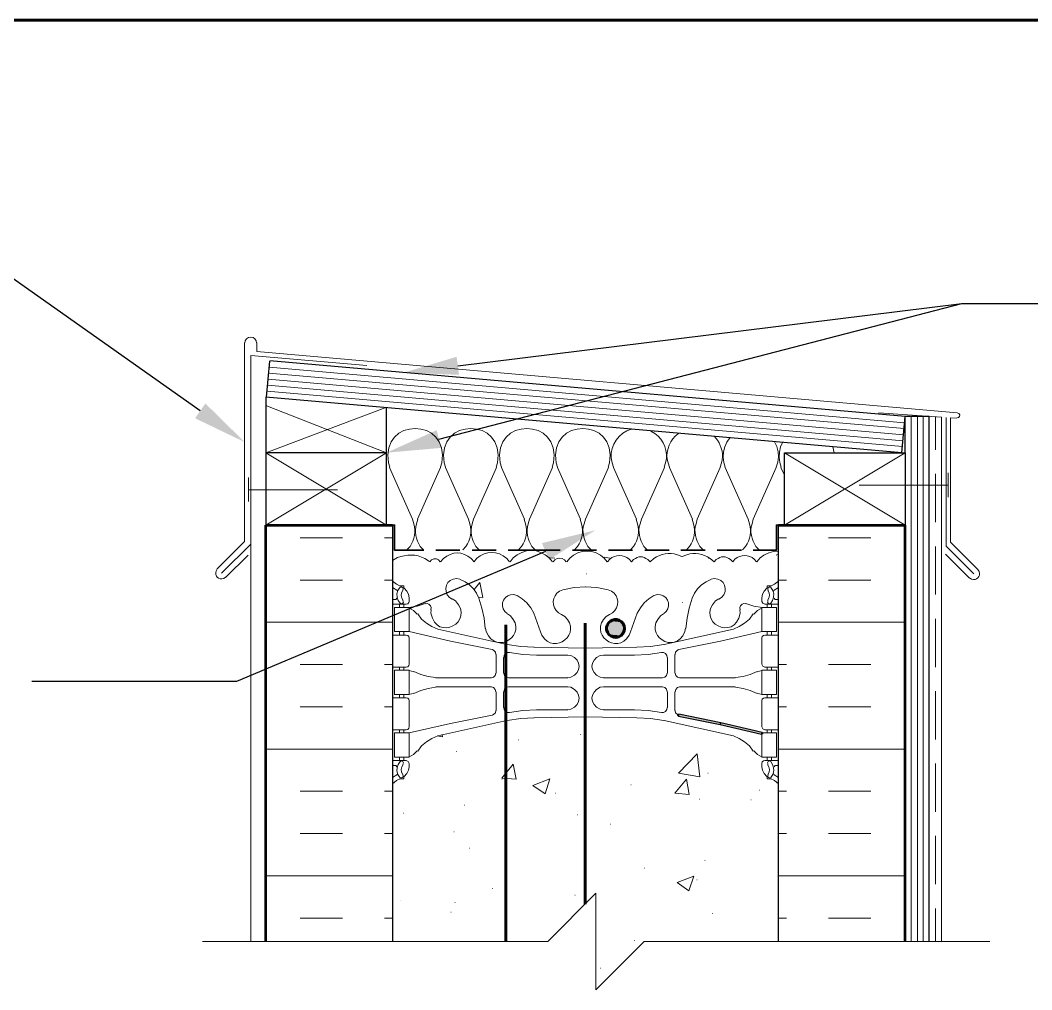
# Model space of a CAD drawing. Header units: millimetres. Extents: x 14 to 201, y 16 to 268.
# Drawn here: x 64.8 to 131.3, y 203.9 to 267.7 of the extents above; entities that cross this region are included whole.
import ezdxf

# ---------------------------------------------------------------- set-up
doc = ezdxf.new("R2010")
doc.units = ezdxf.units.MM
doc.header["$MEASUREMENT"] = 0
doc.layers.get('0').update_dxf_attribs({"linetype": 'CONTINUOUS'})

msp = doc.modelspace()

# ---------------------------------------------------------------- hatches: boundary and pattern name
at = {"true_color": 0x000007}
for points in [[(93.663, 244.39), (90.043, 244.539), (93.514, 245.576)], [(76.983, 242.506), (79.565, 239.966), (76.306, 241.533)], [(92.498, 239.586), (88.9, 239.268), (92.202, 240.75)], [(99.124, 233.32), (102.637, 234.167), (99.589, 232.22)], [(103.801, 228.282), (104.246, 228.24), (103.695, 228.24)], [(103.907, 228.304), (104.14, 228.282), (103.801, 228.282)], [(103.801, 228.282), (104.14, 228.282), (104.246, 228.24)], [(103.907, 228.304), (104.034, 228.304), (104.14, 228.282)], [(103.42, 227.923), (104.563, 227.817), (103.378, 227.817)], [(103.378, 227.817), (104.563, 227.711), (103.378, 227.711)], [(103.378, 227.817), (104.563, 227.817), (104.563, 227.711)], [(103.378, 227.711), (104.563, 227.605), (103.378, 227.605)], [(103.378, 227.711), (104.563, 227.711), (104.563, 227.605)], [(103.378, 227.605), (104.521, 227.499), (103.42, 227.499)], [(103.378, 227.605), (104.563, 227.605), (104.521, 227.499)], [(103.463, 228.028), (104.521, 227.923), (103.42, 227.923)], [(103.42, 227.923), (104.521, 227.923), (104.563, 227.817)], [(103.526, 228.113), (104.479, 228.028), (103.463, 228.028)], [(103.463, 228.028), (104.479, 228.028), (104.521, 227.923)], [(103.611, 228.198), (104.415, 228.113), (103.526, 228.113)], [(103.526, 228.113), (104.415, 228.113), (104.479, 228.028)], [(103.695, 228.24), (104.33, 228.198), (103.611, 228.198)], [(103.611, 228.198), (104.33, 228.198), (104.415, 228.113)], [(103.695, 228.24), (104.246, 228.24), (104.33, 228.198)], [(103.42, 227.499), (104.479, 227.394), (103.463, 227.394)], [(103.42, 227.499), (104.521, 227.499), (104.479, 227.394)], [(103.463, 227.394), (104.415, 227.309), (103.526, 227.309)], [(103.463, 227.394), (104.479, 227.394), (104.415, 227.309)], [(103.526, 227.309), (104.33, 227.245), (103.611, 227.245)], [(103.526, 227.309), (104.415, 227.309), (104.33, 227.245)], [(103.611, 227.245), (104.246, 227.182), (103.695, 227.182)], [(103.611, 227.245), (104.33, 227.245), (104.246, 227.182)], [(103.695, 227.182), (104.14, 227.139), (103.801, 227.139)], [(103.695, 227.182), (104.246, 227.182), (104.14, 227.139)], [(103.801, 227.139), (104.034, 227.118), (103.907, 227.118)], [(103.801, 227.139), (104.14, 227.139), (104.034, 227.118)], [(108.098, 221.932), (108.056, 221.975), (108.077, 222.038), (108.14, 222.059), (108.119, 221.996)], [(110.871, 221.446), (110.892, 221.509), (108.14, 222.059), (108.119, 221.996), (108.098, 221.932), (110.85, 221.382)], [(113.601, 220.811), (113.623, 220.874), (110.892, 221.509), (110.871, 221.446), (110.85, 221.382), (113.58, 220.747)], [(110.892, 221.509), (110.871, 221.446)], [(113.623, 220.874), (113.665, 220.832), (113.644, 220.768), (113.58, 220.747), (113.601, 220.811)]]:
    msp.add_hatch(color=0, dxfattribs=at).paths.add_polyline_path(points)

# ---------------------------------------------------------------- linework, layer by layer
at = {"color": 0, "linetype": 'Continuous', "lineweight": 60, "true_color": 0x000007}
for p, q in [((17.018, 267.716), (198.12, 267.716)), ((96.753, 207.116), (96.753, 227.944)), ((101.96, 209.571), (101.96, 228.05))]:
    msp.add_line(p, q, dxfattribs=at)
at = {"color": 0, "linetype": 'Continuous', "lineweight": 25, "true_color": 0x000007}
for p, q in [((92.35, 240.157), (126.746, 249.089)), ((81.005, 242.93), (81.216, 245.3)), ((123.021, 241.639), (81.216, 245.301)), ((122.809, 239.268), (80.962, 242.93)), ((80.962, 242.93), (80.962, 234.505)), ((88.9, 234.505), (88.9, 242.231)), ((122.809, 239.268), (123.021, 241.639)), ((123.021, 239.268), (123.021, 241.66)), ((124.608, 241.66), (123.021, 241.66)), ((124.608, 207.116), (124.608, 241.66)), ((88.9, 239.268), (80.962, 239.268)), ((89.302, 234.505), (89.302, 207.116)), ((114.681, 207.116), (114.681, 234.505))]:
    msp.add_line(p, q, dxfattribs=at)
at = {"color": 0, "linetype": 'Continuous', "lineweight": 15, "true_color": 0x656565}
for p, q in [((79.565, 233.426), (79.565, 246.486)), ((80.37, 245.935), (80.37, 246.486)), ((79.968, 233.257), (79.968, 245.66)), ((87.609, 245.004), (79.968, 245.66)), ((126.45, 241.893), (80.37, 245.935)), ((122.978, 241.237), (81.174, 244.898)), ((122.957, 240.856), (81.153, 244.496)), ((122.894, 240.051), (81.068, 243.713)), ((122.915, 240.453), (81.111, 244.115)), ((122.851, 239.67), (81.047, 243.311)), ((80.962, 242.379), (88.9, 239.268)), ((88.858, 242.231), (80.962, 239.268)), ((123.423, 207.116), (123.423, 241.66)), ((123.825, 207.116), (123.825, 241.66)), ((124.206, 207.116), (124.206, 241.66)), ((125.709, 233.13), (125.709, 241.575)), ((126.429, 241.533), (126.005, 241.554)), ((126.005, 233.384), (126.005, 241.554)), ((105.008, 240.813), (104.711, 240.707)), ((106.553, 240.538), (106.278, 240.686)), ((108.119, 240.538), (107.886, 240.347)), ((110.681, 240.093), (110.469, 240.326)), ((118.343, 239.268), (118.258, 239.649)), ((88.9, 234.505), (80.962, 239.268)), ((88.9, 239.268), (80.962, 234.505)), ((115.083, 234.505), (123.021, 239.268)), ((115.083, 239.268), (123.021, 234.505)), ((89.027, 238.612), (89.112, 238.315)), ((89.09, 238.294), (90.614, 234.886)), ((92.456, 238.294), (90.932, 234.886)), ((92.456, 238.315), (92.541, 238.612)), ((92.689, 238.612), (92.773, 238.315)), ((92.773, 238.294), (94.297, 234.886)), ((96.139, 238.294), (94.615, 234.886)), ((96.118, 238.315), (96.202, 238.612)), ((96.372, 238.612), (96.456, 238.315)), ((96.456, 238.294), (97.98, 234.886)), ((99.822, 238.294), (98.298, 234.886)), ((99.801, 238.315), (99.885, 238.612)), ((100.055, 238.612), (100.139, 238.315)), ((100.139, 238.294), (101.663, 234.886)), ((103.505, 238.294), (101.981, 234.886)), ((103.484, 238.315), (103.568, 238.612)), ((103.738, 238.612), (103.822, 238.315)), ((103.822, 238.294), (105.346, 234.886)), ((107.188, 238.294), (105.664, 234.886)), ((107.167, 238.315), (107.251, 238.612)), ((107.421, 238.612), (107.506, 238.315)), ((107.506, 238.294), (109.03, 234.886)), ((110.85, 238.294), (109.347, 234.886)), ((110.85, 238.315), (110.934, 238.612)), ((111.189, 238.294), (112.691, 234.886)), ((114.533, 238.294), (113.03, 234.886)), ((114.85, 238.294), (115.083, 237.786)), ((90.699, 234.59), (90.614, 234.886)), ((90.953, 234.886), (90.868, 234.59)), ((94.382, 234.59), (94.297, 234.886)), ((94.615, 234.886), (94.53, 234.59)), ((98.044, 234.59), (97.959, 234.886)), ((98.298, 234.886), (98.213, 234.59)), ((101.727, 234.59), (101.642, 234.886)), ((101.981, 234.886), (101.896, 234.59)), ((105.41, 234.59), (105.325, 234.886)), ((105.664, 234.886), (105.579, 234.59)), ((109.093, 234.59), (109.008, 234.886)), ((109.347, 234.886), (109.262, 234.59)), ((112.776, 234.59), (112.691, 234.886)), ((113.03, 234.886), (112.945, 234.59)), ((83.227, 233.659), (86, 233.659)), ((88.773, 233.659), (89.302, 233.659)), ((115.21, 233.659), (114.681, 233.659)), ((120.756, 233.659), (117.983, 233.659)), ((79.565, 233.426), (77.766, 231.627)), ((79.968, 233.257), (78.041, 231.352)), ((90.233, 232.876), (90.445, 233.108)), ((91.122, 233.108), (91.334, 232.876)), ((93.916, 232.876), (94.128, 233.108)), ((94.784, 233.108), (94.996, 232.876)), ((97.578, 232.876), (97.79, 233.108)), ((98.467, 233.108), (98.679, 232.876)), ((101.261, 232.876), (101.473, 233.108)), ((102.15, 233.108), (102.362, 232.876)), ((104.944, 232.876), (105.156, 233.108)), ((105.833, 233.108), (106.045, 232.876)), ((108.627, 232.876), (108.839, 233.108)), ((109.516, 233.108), (109.728, 232.876)), ((112.31, 232.876), (112.522, 233.108)), ((113.199, 233.108), (113.411, 232.876)), ((125.709, 233.13), (127.529, 231.309)), ((126.005, 233.384), (127.804, 231.585)), ((79.798, 232.537), (78.317, 231.055)), ((89.62, 232.368), (89.302, 232.177)), ((91.736, 232.114), (91.419, 232.304)), ((92.647, 232.304), (92.456, 232.093)), ((94.657, 232.093), (94.467, 232.304)), ((94.827, 232.304), (94.657, 232.093)), ((96.986, 232.093), (96.816, 232.304)), ((97.24, 232.346), (97.028, 232.093)), ((99.822, 232.093), (99.61, 232.346)), ((99.653, 232.346), (99.97, 232.325)), ((100.965, 232.325), (100.753, 232.093)), ((103.209, 232.389), (103.59, 232.325)), ((103.42, 232.093), (103.209, 232.325)), ((103.59, 232.262), (103.441, 232.093)), ((105.008, 232.093), (104.86, 232.262)), ((106.489, 232.304), (106.236, 232.093)), ((108.331, 232.431), (108.035, 232.558)), ((108.648, 232.558), (108.352, 232.431)), ((110.067, 232.325), (110.088, 232.325)), ((113.242, 232.093), (113.093, 232.262)), ((114.533, 232.537), (114.681, 232.622)), ((125.666, 232.601), (127.254, 231.013)), ((77.766, 231.627), (77.682, 231.5)), ((105.156, 232.241), (105.008, 232.093)), ((106.236, 232.093), (106.087, 232.241)), ((78.19, 230.992), (78.317, 231.076)), ((102.044, 231.309), (102.066, 231.309)), ((127.254, 231.034), (127.381, 230.949)), ((127.889, 231.457), (127.804, 231.584)), ((83.227, 230.886), (86, 230.886)), ((88.773, 230.886), (89.302, 230.886)), ((94.657, 230.272), (95.038, 230.738)), ((95.229, 229.743), (95.038, 230.738)), ((115.21, 230.886), (114.681, 230.886)), ((120.756, 230.886), (117.983, 230.886)), ((94.954, 229.764), (95.229, 229.743)), ((108.373, 229.404), (108.394, 229.404)), ((80.962, 228.113), (89.302, 228.113)), ((123.021, 228.113), (114.681, 228.113)), ((83.227, 225.34), (86, 225.34)), ((88.773, 225.34), (89.302, 225.34)), ((115.21, 225.34), (114.681, 225.34)), ((120.756, 225.34), (117.983, 225.34)), ((83.227, 222.546), (86, 222.546)), ((88.773, 222.546), (89.302, 222.546)), ((115.21, 222.546), (114.681, 222.546)), ((120.756, 222.546), (117.983, 222.546)), ((92.223, 220.641), (92.583, 220.578)), ((92.583, 220.578), (92.562, 220.726)), ((97.557, 220.387), (97.578, 220.387)), ((101.663, 220.726), (101.685, 220.726)), ((80.962, 219.773), (89.302, 219.773)), ((123.021, 219.773), (114.681, 219.773)), ((93.514, 219.604), (93.535, 219.604)), ((108.098, 218.186), (109.347, 219.456)), ((109.516, 217.953), (109.347, 219.456)), ((96.478, 217.868), (97.24, 218.779)), ((97.43, 217.784), (97.24, 218.779)), ((96.478, 217.868), (97.43, 217.784)), ((96.478, 217.784), (96.499, 217.784)), ((98.531, 217.382), (99.653, 217.805)), ((99.335, 216.831), (99.653, 217.805)), ((107.865, 216.874), (108.627, 217.784)), ((108.098, 218.186), (109.516, 217.953)), ((108.818, 216.789), (108.627, 217.784)), ((110.045, 218.186), (110.067, 218.186)), ((83.227, 217.001), (86, 217.001)), ((88.773, 217.001), (89.302, 217.001)), ((98.531, 217.382), (99.335, 216.831)), ((104.966, 217.424), (104.987, 217.424)), ((113.432, 217.064), (113.453, 217.064)), ((115.21, 217.001), (114.681, 217.001)), ((120.756, 217.001), (117.983, 217.001)), ((100.012, 216.874), (100.034, 216.874)), ((107.865, 216.874), (108.818, 216.789)), ((109.495, 216.471), (109.516, 216.471)), ((112.861, 216.429), (112.882, 216.429)), ((94.001, 216.09), (94.022, 216.09)), ((90.022, 215.561), (90.043, 215.561)), ((101.473, 215.455), (101.494, 215.455)), ((93.324, 214.334), (93.345, 214.334)), ((103.611, 214.842), (103.632, 214.842)), ((83.227, 214.228), (86, 214.228)), ((88.773, 214.228), (89.302, 214.228)), ((115.21, 214.228), (114.681, 214.228)), ((120.756, 214.228), (117.983, 214.228)), ((94.361, 213.254), (94.382, 213.254)), ((109.834, 212.45), (109.855, 212.45)), ((105.854, 211.942), (105.876, 211.942)), ((80.962, 211.434), (89.302, 211.434)), ((108.013, 210.989), (109.114, 211.413)), ((108.013, 210.989), (108.797, 210.439)), ((108.797, 210.439), (109.114, 211.413)), ((109.305, 211.18), (109.326, 211.18)), ((123.021, 211.434), (114.681, 211.434)), ((95.843, 210.608), (95.864, 210.608)), ((89.831, 209.825), (89.852, 209.825)), ((93.387, 209.677), (93.409, 209.677)), ((101.282, 210.164), (101.304, 210.164)), ((93.133, 209.042), (93.154, 209.042)), ((83.227, 208.661), (86, 208.661)), ((88.773, 208.661), (89.302, 208.661)), ((110.342, 208.957), (110.363, 208.957)), ((115.21, 208.661), (114.681, 208.661)), ((120.756, 208.661), (117.983, 208.661)), ((96.732, 207.539), (96.753, 207.539)), ((105.219, 207.179), (105.241, 207.179)), ((102.955, 205.359), (102.976, 205.359))]:
    msp.add_line(p, q, dxfattribs=at)
at = {"color": 0, "linetype": 'Continuous', "lineweight": 15, "true_color": 0x000007}
for p, q in [((125.01, 239.458), (125.01, 241.617)), ((125.01, 234.696), (125.01, 237.871)), ((125.857, 237.13), (125.857, 236.347)), ((79.82, 236.834), (79.82, 236.051)), ((79.968, 207.116), (79.968, 233.257)), ((125.01, 229.933), (125.01, 233.108)), ((93.726, 230.949), (93.535, 230.992)), ((110.448, 230.992), (110.257, 230.949)), ((89.302, 230.399), (89.577, 230.23)), ((114.406, 230.23), (114.681, 230.399)), ((89.302, 229.616), (89.535, 229.616)), ((89.535, 229.637), (89.577, 229.701)), ((89.62, 230.145), (89.577, 230.23)), ((90.382, 229.722), (90.382, 229.489)), ((93.049, 229.743), (93.218, 229.637)), ((93.43, 229.531), (93.218, 229.658)), ((97.473, 229.87), (97.282, 229.933)), ((100.499, 230.251), (100.288, 230.166)), ((106.701, 229.933), (106.511, 229.87)), ((110.765, 229.658), (110.553, 229.531)), ((110.765, 229.637), (110.934, 229.743)), ((113.601, 229.722), (113.601, 229.489)), ((114.406, 230.23), (114.363, 230.145)), ((114.406, 229.701), (114.448, 229.637)), ((114.681, 229.616), (114.448, 229.616)), ((89.302, 229.298), (90.191, 229.298)), ((89.747, 229.298), (89.747, 229.087)), ((90.043, 229.298), (90.043, 229.087)), ((91.842, 228.939), (91.821, 228.706)), ((112.162, 228.706), (112.141, 228.939)), ((114.681, 229.298), (113.792, 229.298)), ((113.94, 229.298), (113.94, 229.087)), ((114.237, 229.298), (114.237, 229.087)), ((96.689, 228.812), (96.837, 228.685)), ((97.049, 228.536), (96.859, 228.663)), ((99.039, 227.478), (98.594, 228.706)), ((100.224, 228.727), (100.415, 228.621)), ((100.626, 228.494), (100.415, 228.621)), ((103.568, 228.621), (103.357, 228.494)), ((103.568, 228.621), (103.759, 228.727)), ((104.944, 227.478), (105.389, 228.706)), ((107.125, 228.663), (106.934, 228.536)), ((107.146, 228.685), (107.294, 228.812)), ((125.01, 225.171), (125.01, 228.346)), ((92.266, 227.669), (96.816, 226.653)), ((95.419, 227.732), (95.462, 227.499)), ((111.718, 227.669), (107.167, 226.653)), ((108.522, 227.499), (108.564, 227.732)), ((89.302, 227.266), (90.191, 227.266)), ((89.747, 227.499), (89.747, 227.266)), ((90.043, 227.499), (90.043, 227.266)), ((90.382, 227.076), (90.382, 225.361)), ((99.039, 227.478), (99.124, 227.266)), ((104.86, 227.266), (104.944, 227.478)), ((113.601, 227.076), (113.601, 225.361)), ((114.681, 227.266), (113.792, 227.266)), ((113.94, 227.499), (113.94, 227.266)), ((114.237, 227.499), (114.237, 227.266)), ((98.594, 226.483), (101.981, 226.42)), ((105.368, 226.483), (101.981, 226.42)), ((96.118, 225.996), (96.118, 224.769)), ((96.605, 225.806), (96.605, 224.769)), ((98.764, 225.954), (100.817, 225.954)), ((101.028, 225.933), (100.817, 225.954)), ((103.166, 225.954), (102.955, 225.933)), ((105.219, 225.954), (103.166, 225.954)), ((107.379, 225.806), (107.379, 224.769)), ((107.865, 225.996), (107.865, 224.769)), ((89.302, 225.171), (90.191, 225.171)), ((89.747, 225.171), (89.747, 224.959)), ((90.043, 225.171), (90.043, 224.959)), ((90.699, 224.853), (90.382, 224.938)), ((113.601, 224.938), (113.284, 224.853)), ((114.681, 225.171), (113.792, 225.171)), ((113.94, 225.171), (113.94, 224.959)), ((114.237, 225.171), (114.237, 224.959)), ((92.138, 224.451), (95.8, 224.451)), ((96.922, 224.451), (100.817, 224.451)), ((100.817, 224.472), (101.028, 224.494)), ((102.955, 224.494), (103.166, 224.472)), ((107.061, 224.451), (103.166, 224.451)), ((111.845, 224.451), (108.183, 224.451)), ((92.138, 223.859), (95.8, 223.859)), ((96.922, 223.859), (100.817, 223.859)), ((101.028, 223.837), (100.817, 223.859)), ((103.166, 223.859), (102.955, 223.837)), ((107.061, 223.859), (103.166, 223.859)), ((111.845, 223.859), (108.183, 223.859)), ((89.302, 223.139), (90.191, 223.139)), ((89.747, 223.139), (89.747, 223.372)), ((90.043, 223.139), (90.043, 223.372)), ((90.382, 223.372), (90.699, 223.456)), ((90.382, 221.234), (90.382, 222.948)), ((96.118, 222.313), (96.118, 223.541)), ((96.605, 222.504), (96.605, 223.541)), ((107.379, 222.504), (107.379, 223.541)), ((107.865, 222.313), (107.865, 223.541)), ((113.284, 223.456), (113.601, 223.372)), ((113.601, 221.234), (113.601, 222.948)), ((114.681, 223.139), (113.792, 223.139)), ((113.94, 223.139), (113.94, 223.372)), ((114.237, 223.139), (114.237, 223.372)), ((125.01, 220.408), (125.01, 223.583)), ((98.764, 222.356), (100.817, 222.356)), ((100.817, 222.377), (101.028, 222.398)), ((102.955, 222.398), (103.166, 222.377)), ((105.219, 222.356), (103.166, 222.356)), ((92.266, 220.641), (96.816, 221.657)), ((98.594, 221.827), (101.981, 221.89)), ((105.368, 221.827), (101.981, 221.89)), ((111.718, 220.641), (107.167, 221.657)), ((89.302, 221.043), (90.191, 221.043)), ((89.747, 220.832), (89.747, 221.043)), ((90.043, 220.832), (90.043, 221.043)), ((114.681, 221.043), (113.792, 221.043)), ((113.94, 220.832), (113.94, 221.043)), ((114.237, 220.832), (114.237, 221.043)), ((89.302, 219.011), (90.191, 219.011)), ((89.747, 219.011), (89.747, 219.244)), ((90.043, 219.011), (90.043, 219.244)), ((114.681, 219.011), (113.792, 219.011)), ((113.94, 219.011), (113.94, 219.244)), ((114.237, 219.011), (114.237, 219.244)), ((89.302, 218.694), (89.535, 218.694)), ((89.577, 218.609), (89.535, 218.673)), ((90.382, 218.609), (90.382, 218.821)), ((113.601, 218.609), (113.601, 218.821)), ((114.448, 218.673), (114.406, 218.609)), ((114.681, 218.694), (114.448, 218.694)), ((125.01, 215.646), (125.01, 218.821)), ((89.577, 218.08), (89.302, 217.911)), ((89.577, 218.08), (89.62, 218.165)), ((114.363, 218.165), (114.406, 218.08)), ((114.681, 217.911), (114.406, 218.08)), ((125.01, 210.883), (125.01, 214.058)), ((99.504, 207.116), (102.679, 210.291)), ((125.01, 207.116), (125.01, 209.296)), ((76.793, 207.116), (99.504, 207.116)), ((105.854, 207.116), (128.587, 207.116))]:
    msp.add_line(p, q, dxfattribs=at)
at = {"color": 0, "linetype": 'Continuous', "lineweight": 53, "true_color": 0x000007}
for p, q in [((80.962, 234.505), (89.302, 234.505)), ((80.962, 207.116), (80.962, 234.505)), ((114.681, 234.505), (123.021, 234.505)), ((123.021, 207.116), (123.021, 234.505))]:
    msp.add_line(p, q, dxfattribs=at)
at = {"color": 0, "linetype": 'Continuous', "lineweight": 35, "true_color": 0x000007}
for p, q in [((85.132, 234.505), (86.889, 234.505)), ((118.851, 234.505), (117.094, 234.505)), ((92.138, 232.854), (93.726, 232.854)), ((94.53, 232.854), (96.118, 232.854)), ((96.901, 232.854), (98.806, 232.854)), ((100.33, 232.854), (98.806, 232.854)), ((102.722, 232.854), (101.134, 232.854)), ((105.093, 232.854), (103.505, 232.854)), ((107.484, 232.854), (105.897, 232.854)), ((109.855, 232.854), (108.268, 232.854)), ((112.247, 232.854), (110.659, 232.854))]:
    msp.add_line(p, q, dxfattribs=at)
at = {"color": 0, "linetype": 'Continuous', "lineweight": -2, "true_color": 0x000007}
msp.add_line((110.892, 221.509), (110.892, 221.509), dxfattribs=at)
at = {"color": 0, "linetype": 'Continuous', "lineweight": 25, "true_color": 0x000007}
for points in [[(76.644, 242.02), (62.42, 252.053), (54.292, 252.053)], [(93.599, 244.983), (126.746, 249.089), (142.896, 249.089)], [(99.356, 232.77), (79.036, 224.219), (65.574, 224.219)]]:
    msp.add_lwpolyline(points, dxfattribs=at)
at = {"color": 0, "linetype": 'Continuous', "lineweight": 15, "true_color": 0x656565}
for points in [[(80.349, 246.486), (80.328, 246.634), (80.243, 246.761), (80.116, 246.846), (79.968, 246.867), (79.82, 246.846), (79.693, 246.761), (79.608, 246.634), (79.587, 246.486)], [(125.412, 207.116), (125.412, 241.596), (121.264, 241.893)], [(126.45, 241.554), (126.534, 241.575), (126.598, 241.66), (126.619, 241.766), (126.556, 241.85), (126.45, 241.893)], [(111.485, 240.242), (111.294, 239.966), (111.146, 239.649), (111.062, 239.331), (111.04, 238.972), (111.083, 238.633), (111.189, 238.315)], [(114.533, 238.315), (114.639, 238.654), (114.681, 238.993), (114.66, 239.331), (114.575, 239.67), (114.427, 239.988)], [(114.956, 239.945), (114.829, 239.649), (114.744, 239.31), (114.723, 238.972), (114.766, 238.633), (114.871, 238.315)], [(92.435, 232.093), (92.329, 232.22), (92.181, 232.283), (92.012, 232.283), (91.863, 232.22), (91.758, 232.093)], [(100.711, 232.093), (100.605, 232.22), (100.457, 232.304), (100.288, 232.325), (100.118, 232.304), (99.97, 232.22), (99.864, 232.093)], [(110.596, 232.241), (110.448, 232.093), (110.194, 232.304)], [(111.823, 232.262), (111.675, 232.093), (111.527, 232.241)], [(114.681, 232.791), (114.363, 232.77), (114.046, 232.685), (113.728, 232.537), (113.474, 232.346), (113.263, 232.093)]]:
    msp.add_lwpolyline(points, dxfattribs=at)
at = {"color": 0, "linetype": 'Continuous', "lineweight": 25, "true_color": 0x000007}
msp.add_lwpolyline([(115.083, 239.268), (123.021, 239.268), (123.021, 234.505), (115.083, 234.505)], close=True, dxfattribs=at)
at = {"color": 0, "linetype": 'Continuous', "lineweight": 15, "true_color": 0x000007}
for points in [[(85.683, 236.834), (79.82, 236.834), (79.82, 237.638)], [(119.994, 237.13), (125.857, 237.13), (125.857, 237.935)], [(94.975, 229.701), (94.827, 230.039), (94.615, 230.314), (94.361, 230.568), (94.065, 230.78), (93.747, 230.928)], [(110.236, 230.928), (109.918, 230.78), (109.622, 230.568), (109.368, 230.314), (109.156, 230.039), (109.008, 229.701)], [(89.302, 230.822), (89.556, 230.611), (89.852, 230.463)], [(89.768, 230.399), (89.641, 230.209), (89.577, 229.976), (89.599, 229.764), (89.662, 229.552), (89.789, 229.362)], [(89.747, 230.505), (90.043, 230.505), (90.043, 230.378)], [(89.98, 230.209), (90.001, 230.314), (89.958, 230.399), (89.874, 230.42), (89.768, 230.378)], [(90.382, 229.722), (90.339, 229.955), (90.233, 230.166), (90.064, 230.357), (89.852, 230.463)], [(102.002, 230.441), (101.24, 230.399), (100.499, 230.251)], [(103.695, 230.166), (103.484, 230.251), (102.743, 230.399), (101.981, 230.441)], [(114.131, 230.463), (113.919, 230.357), (113.75, 230.166), (113.644, 229.955), (113.601, 229.722)], [(114.237, 230.505), (113.94, 230.505), (113.94, 230.378)], [(114.215, 230.378), (114.11, 230.42), (114.025, 230.399), (113.983, 230.314), (114.004, 230.209)], [(114.131, 230.463), (114.427, 230.611), (114.681, 230.823)], [(114.173, 229.362), (114.3, 229.552), (114.363, 229.764), (114.385, 229.976), (114.321, 230.209), (114.194, 230.399)], [(89.98, 230.209), (89.895, 230.06), (89.874, 229.87), (89.916, 229.701), (90.001, 229.552)], [(95.398, 227.711), (95.314, 228.388), (95.165, 229.044), (94.975, 229.701)], [(98.594, 228.706), (98.383, 229.066), (98.129, 229.383), (97.832, 229.658), (97.494, 229.87)], [(106.489, 229.87), (106.151, 229.658), (105.854, 229.383), (105.6, 229.066), (105.389, 228.706)], [(109.008, 229.701), (108.818, 229.044), (108.67, 228.388), (108.585, 227.711)], [(113.961, 229.552), (114.046, 229.701), (114.088, 229.87), (114.067, 230.06), (113.983, 230.209)], [(89.81, 229.362), (89.895, 229.32), (89.98, 229.362), (90.022, 229.447), (89.98, 229.531)], [(90.191, 229.298), (90.297, 229.32), (90.361, 229.404), (90.382, 229.489)], [(90.361, 229.087), (90.911, 229.171), (91.44, 229.341)], [(90.911, 228.642), (90.678, 228.896), (90.361, 229.066)], [(91.821, 228.939), (91.842, 229.087), (91.8, 229.193), (91.694, 229.298), (91.567, 229.341), (91.44, 229.32)], [(112.543, 229.32), (112.416, 229.341), (112.289, 229.298), (112.183, 229.193), (112.141, 229.087), (112.162, 228.939)], [(112.543, 229.341), (113.072, 229.171), (113.623, 229.087)], [(113.623, 229.066), (113.305, 228.896), (113.072, 228.642)], [(113.601, 229.489), (113.665, 229.362), (113.792, 229.298)], [(114.004, 229.531), (113.961, 229.447), (114.004, 229.362), (114.088, 229.32), (114.173, 229.362)], [(90.953, 228.663), (91.207, 228.325), (91.525, 228.05), (91.885, 227.838), (92.266, 227.669)], [(111.718, 227.669), (112.099, 227.838), (112.458, 228.05), (112.776, 228.325), (113.03, 228.663)], [(90.382, 227.076), (90.361, 227.182), (90.297, 227.245), (90.191, 227.266)], [(90.382, 227.499), (93.112, 226.864), (95.843, 226.314)], [(108.14, 226.314), (110.871, 226.864), (113.601, 227.499)], [(113.792, 227.266), (113.707, 227.245), (113.623, 227.182), (113.601, 227.076)], [(96.097, 225.996), (96.075, 226.145), (95.97, 226.25), (95.864, 226.314)], [(96.837, 226.653), (97.726, 226.526), (98.615, 226.483)], [(105.368, 226.483), (106.257, 226.526), (107.146, 226.653)], [(108.119, 226.314), (108.014, 226.25), (107.908, 226.145), (107.886, 225.996)], [(96.986, 226.123), (96.859, 226.123), (96.732, 226.06), (96.647, 225.933), (96.626, 225.806)], [(96.986, 226.123), (97.875, 225.996), (98.764, 225.954)], [(105.219, 225.954), (106.108, 225.996), (106.997, 226.123)], [(107.357, 225.806), (107.336, 225.933), (107.251, 226.06), (107.125, 226.123), (106.997, 226.123)], [(90.382, 224.155), (90.382, 224.959), (89.429, 224.959), (89.429, 224.155)], [(90.191, 225.171), (90.297, 225.192), (90.361, 225.277), (90.382, 225.361)], [(113.601, 225.361), (113.665, 225.235), (113.792, 225.171)], [(113.601, 224.155), (113.601, 224.959), (114.554, 224.959), (114.554, 224.155)], [(90.699, 224.875), (91.165, 224.684), (91.63, 224.557), (92.117, 224.472)], [(95.8, 224.451), (95.948, 224.494), (96.054, 224.621), (96.097, 224.769)], [(96.626, 224.769), (96.668, 224.621), (96.774, 224.494), (96.922, 224.451)], [(107.061, 224.451), (107.209, 224.494), (107.315, 224.621), (107.357, 224.769)], [(107.886, 224.769), (107.929, 224.621), (108.035, 224.494), (108.183, 224.451)], [(111.866, 224.472), (112.353, 224.557), (112.818, 224.684), (113.284, 224.875)], [(90.382, 224.155), (90.382, 223.372), (89.429, 223.372), (89.429, 224.155)], [(92.117, 223.837), (91.63, 223.753), (91.165, 223.626), (90.699, 223.435)], [(96.097, 223.541), (96.054, 223.689), (95.948, 223.816), (95.8, 223.859)], [(96.922, 223.859), (96.774, 223.816), (96.668, 223.71), (96.626, 223.541)], [(107.357, 223.541), (107.315, 223.71), (107.209, 223.816), (107.061, 223.859)], [(108.183, 223.859), (108.035, 223.816), (107.929, 223.689), (107.886, 223.541)], [(113.284, 223.435), (112.818, 223.626), (112.353, 223.753), (111.866, 223.837)], [(113.601, 224.155), (113.601, 223.372), (114.554, 223.372), (114.554, 224.155)], [(90.382, 222.948), (90.361, 223.054), (90.297, 223.118), (90.191, 223.139)], [(113.792, 223.139), (113.707, 223.118), (113.623, 223.054), (113.601, 222.948)], [(95.864, 221.996), (95.97, 222.059), (96.075, 222.165), (96.097, 222.313)], [(96.626, 222.504), (96.647, 222.377), (96.732, 222.25), (96.859, 222.186), (96.986, 222.186)], [(98.764, 222.356), (97.875, 222.313), (96.986, 222.186)], [(106.997, 222.186), (106.108, 222.313), (105.219, 222.356)], [(106.997, 222.186), (107.125, 222.186), (107.251, 222.25), (107.336, 222.377), (107.357, 222.504)], [(107.886, 222.313), (107.908, 222.165), (108.014, 222.059), (108.119, 221.996)], [(95.843, 221.996), (93.112, 221.446), (90.382, 220.832)], [(98.615, 221.827), (97.726, 221.784), (96.837, 221.657)], [(107.146, 221.657), (106.257, 221.784), (105.368, 221.827)], [(90.191, 221.043), (90.297, 221.065), (90.361, 221.149), (90.382, 221.234)], [(113.601, 221.234), (113.665, 221.107), (113.792, 221.043)], [(92.266, 220.641), (91.885, 220.472), (91.525, 220.26), (91.207, 219.985), (90.953, 219.646)], [(113.03, 219.646), (112.776, 219.985), (112.458, 220.26), (112.099, 220.472), (111.718, 220.641)], [(90.361, 219.244), (90.678, 219.414), (90.911, 219.668)], [(113.072, 219.668), (113.305, 219.414), (113.623, 219.244)], [(89.789, 218.948), (89.662, 218.758), (89.599, 218.546), (89.577, 218.334), (89.641, 218.101), (89.768, 217.911)], [(89.98, 218.779), (90.022, 218.863), (89.98, 218.948), (89.895, 218.99), (89.81, 218.948)], [(90.382, 218.821), (90.318, 218.948), (90.191, 219.011)], [(113.792, 219.011), (113.707, 218.99), (113.623, 218.927), (113.601, 218.821)], [(114.173, 218.948), (114.088, 218.99), (114.004, 218.948), (113.961, 218.863), (114.004, 218.779)], [(114.194, 217.911), (114.321, 218.101), (114.385, 218.334), (114.363, 218.546), (114.3, 218.758), (114.173, 218.948)], [(89.852, 217.868), (90.064, 217.974), (90.233, 218.165), (90.339, 218.376), (90.382, 218.609)], [(90.001, 218.758), (89.916, 218.609), (89.874, 218.44), (89.895, 218.25), (89.98, 218.101)], [(113.601, 218.609), (113.644, 218.376), (113.75, 218.165), (113.919, 217.974), (114.131, 217.868)], [(113.983, 218.101), (114.067, 218.25), (114.088, 218.44), (114.046, 218.609), (113.961, 218.758)], [(89.852, 217.847), (89.556, 217.699), (89.302, 217.487)], [(89.747, 217.805), (90.043, 217.805), (90.043, 217.932)], [(89.768, 217.932), (89.874, 217.89), (89.958, 217.911), (90.001, 217.996), (89.98, 218.101)], [(114.237, 217.805), (113.94, 217.805), (113.94, 217.932)], [(114.004, 218.101), (113.983, 217.996), (114.025, 217.911), (114.11, 217.89), (114.215, 217.932)], [(114.681, 217.487), (114.427, 217.699), (114.131, 217.847)], [(102.679, 210.291), (102.679, 203.941), (105.854, 207.116)]]:
    msp.add_lwpolyline(points, dxfattribs=at)
at = {"color": 0, "linetype": 'Continuous', "lineweight": 35, "true_color": 0x000007}
for points in [[(87.672, 234.505), (89.429, 234.505), (89.429, 232.854), (91.355, 232.854)], [(116.311, 234.505), (114.554, 234.505), (114.554, 232.854), (113.03, 232.854)]]:
    msp.add_lwpolyline(points, dxfattribs=at)
at = {"color": 0, "linetype": 'Continuous', "lineweight": 15, "true_color": 0x000007}
for points in [[(89.429, 227.499), (90.382, 227.499), (90.382, 229.087), (89.429, 229.087)], [(114.554, 227.499), (113.601, 227.499), (113.601, 229.087), (114.554, 229.087)], [(89.429, 220.832), (90.382, 220.832), (90.382, 219.244), (89.429, 219.244)], [(114.554, 220.832), (113.601, 220.832), (113.601, 219.244), (114.554, 219.244)]]:
    msp.add_lwpolyline(points, close=True, dxfattribs=at)
at = {"color": 0, "linetype": 'Continuous', "lineweight": 60, "true_color": 0x000007}
for points in [[(103.441, 227.965), (103.378, 227.796), (103.378, 227.626), (103.441, 227.457), (103.526, 227.309), (103.674, 227.203), (103.844, 227.139), (104.013, 227.118), (104.182, 227.161), (104.33, 227.245), (104.457, 227.372), (104.542, 227.542), (104.563, 227.711)], [(104.563, 227.711), (104.542, 227.88), (104.457, 228.05)]]:
    msp.add_lwpolyline(points, dxfattribs=at)
at = {"color": 0, "linetype": 'Continuous', "lineweight": -2, "true_color": 0x000007}
for points in [[(108.098, 221.932), (108.056, 221.975), (108.077, 222.038), (108.14, 222.059)], [(113.623, 220.874), (113.665, 220.832), (113.644, 220.768), (113.58, 220.747)]]:
    msp.add_lwpolyline(points, dxfattribs=at)
for points in [[(110.871, 221.446), (110.892, 221.509), (108.14, 222.059), (108.119, 221.996), (108.098, 221.932), (110.85, 221.382)], [(113.601, 220.811), (113.623, 220.874), (110.892, 221.509), (110.871, 221.446), (110.85, 221.382), (113.58, 220.747)]]:
    msp.add_lwpolyline(points, close=True, dxfattribs=at)
at = {"color": 0, "linetype": 'Continuous', "lineweight": 15, "true_color": 0x656565}
for points in [[(92.541, 238.612), (93.067, 241.61), (88.5, 241.61), (89.027, 238.612)], [(96.202, 238.612), (96.729, 241.61), (92.162, 241.61), (92.689, 238.612)], [(99.885, 238.612), (100.412, 241.61), (95.845, 241.61), (96.372, 238.612)], [(103.568, 238.612), (104.095, 241.61), (99.528, 241.61), (100.055, 238.612)], [(104.711, 240.707), (103.955, 240.353), (103.482, 239.424), (103.738, 238.612)], [(107.251, 238.612), (107.478, 239.319), (107.138, 240.113), (106.553, 240.538)], [(107.886, 240.347), (107.468, 239.937), (107.218, 239.182), (107.421, 238.612)], [(110.934, 238.612), (111.106, 239.11), (110.948, 239.662), (110.681, 240.093)], [(90.445, 233.108), (90.724, 233.561), (90.867, 234.068), (90.699, 234.59)], [(90.868, 234.59), (90.7, 234.068), (90.844, 233.561), (91.122, 233.108)], [(94.128, 233.108), (94.407, 233.561), (94.55, 234.068), (94.382, 234.59)], [(94.53, 234.59), (94.362, 234.068), (94.506, 233.561), (94.784, 233.108)], [(97.79, 233.108), (98.069, 233.561), (98.212, 234.068), (98.044, 234.59)], [(98.213, 234.59), (98.045, 234.068), (98.189, 233.561), (98.467, 233.108)], [(101.473, 233.108), (101.752, 233.561), (101.895, 234.068), (101.727, 234.59)], [(101.896, 234.59), (101.728, 234.068), (101.872, 233.561), (102.15, 233.108)], [(105.156, 233.108), (105.435, 233.56), (105.578, 234.068), (105.41, 234.59)], [(105.579, 234.59), (105.411, 234.068), (105.555, 233.561), (105.833, 233.108)], [(108.839, 233.108), (109.118, 233.56), (109.261, 234.068), (109.093, 234.59)], [(109.262, 234.59), (109.094, 234.068), (109.238, 233.561), (109.516, 233.108)], [(112.522, 233.108), (112.801, 233.56), (112.944, 234.068), (112.776, 234.59)], [(112.945, 234.59), (112.777, 234.068), (112.921, 233.561), (113.199, 233.108)], [(99.61, 232.346), (98.95, 233.001), (97.9, 233.001), (97.24, 232.346)], [(103.209, 232.325), (102.641, 232.95), (101.533, 232.95), (100.965, 232.325)], [(91.419, 232.304), (90.872, 232.611), (90.193, 232.591), (89.62, 232.368)], [(94.467, 232.304), (93.904, 232.797), (93.209, 232.797), (92.647, 232.304)], [(96.816, 232.304), (96.192, 232.846), (95.451, 232.846), (94.827, 232.304)], [(104.86, 232.262), (104.5, 232.577), (103.949, 232.577), (103.59, 232.262)], [(106.087, 232.241), (105.773, 232.479), (105.47, 232.479), (105.156, 232.241)], [(108.035, 232.558), (107.469, 232.718), (106.97, 232.649), (106.489, 232.304)], [(110.194, 232.304), (109.713, 232.649), (109.214, 232.718), (108.648, 232.558)], [(111.527, 232.241), (111.213, 232.479), (110.91, 232.479), (110.596, 232.241)], [(113.093, 232.262), (112.734, 232.577), (112.183, 232.577), (111.823, 232.262)], [(77.682, 231.5), (77.58, 231.146), (77.836, 230.89), (78.19, 230.992)], [(127.381, 230.949), (127.735, 230.848), (127.991, 231.104), (127.889, 231.457)]]:
    msp.add_open_spline(points, degree=3, dxfattribs=at)
at = {"color": 0, "linetype": 'Continuous', "lineweight": 15, "true_color": 0x000007}
for points in [[(93.535, 230.992), (92.824, 231.002), (92.551, 230.205), (93.049, 229.743)], [(110.934, 229.743), (111.432, 230.205), (111.159, 231.002), (110.448, 230.992)], [(97.282, 229.933), (96.67, 230.014), (96.283, 229.276), (96.689, 228.812)], [(100.288, 230.166), (99.765, 229.849), (99.71, 229.113), (100.224, 228.727)], [(103.759, 228.727), (104.273, 229.113), (104.218, 229.849), (103.695, 230.166)], [(107.294, 228.812), (107.7, 229.276), (107.313, 230.014), (106.701, 229.933)], [(91.821, 228.706), (92.186, 226.777), (94.779, 228.13), (93.43, 229.531)], [(110.553, 229.531), (109.204, 228.13), (111.797, 226.777), (112.162, 228.706)], [(95.462, 227.499), (96.1, 225.88), (98.265, 227.306), (97.049, 228.536)], [(99.124, 227.266), (99.939, 225.857), (101.829, 227.422), (100.626, 228.494)], [(103.357, 228.494), (102.155, 227.422), (104.044, 225.857), (104.86, 227.266)], [(106.934, 228.536), (105.718, 227.306), (107.883, 225.88), (108.522, 227.499)], [(101.028, 224.494), (101.749, 224.803), (101.749, 225.624), (101.028, 225.933)], [(102.955, 225.933), (102.234, 225.624), (102.234, 224.803), (102.955, 224.494)], [(101.028, 222.398), (101.749, 222.708), (101.749, 223.528), (101.028, 223.837)], [(102.955, 223.837), (102.234, 223.528), (102.234, 222.708), (102.955, 222.398)]]:
    msp.add_open_spline(points, degree=3, dxfattribs=at)
at = {"color": 0, "linetype": 'Continuous', "lineweight": 60, "true_color": 0x000007}
msp.add_open_spline([(104.457, 228.05), (104.187, 228.434), (103.594, 228.349), (103.441, 227.965)], degree=3, dxfattribs=at)

doc.saveas('drawing.dxf')
